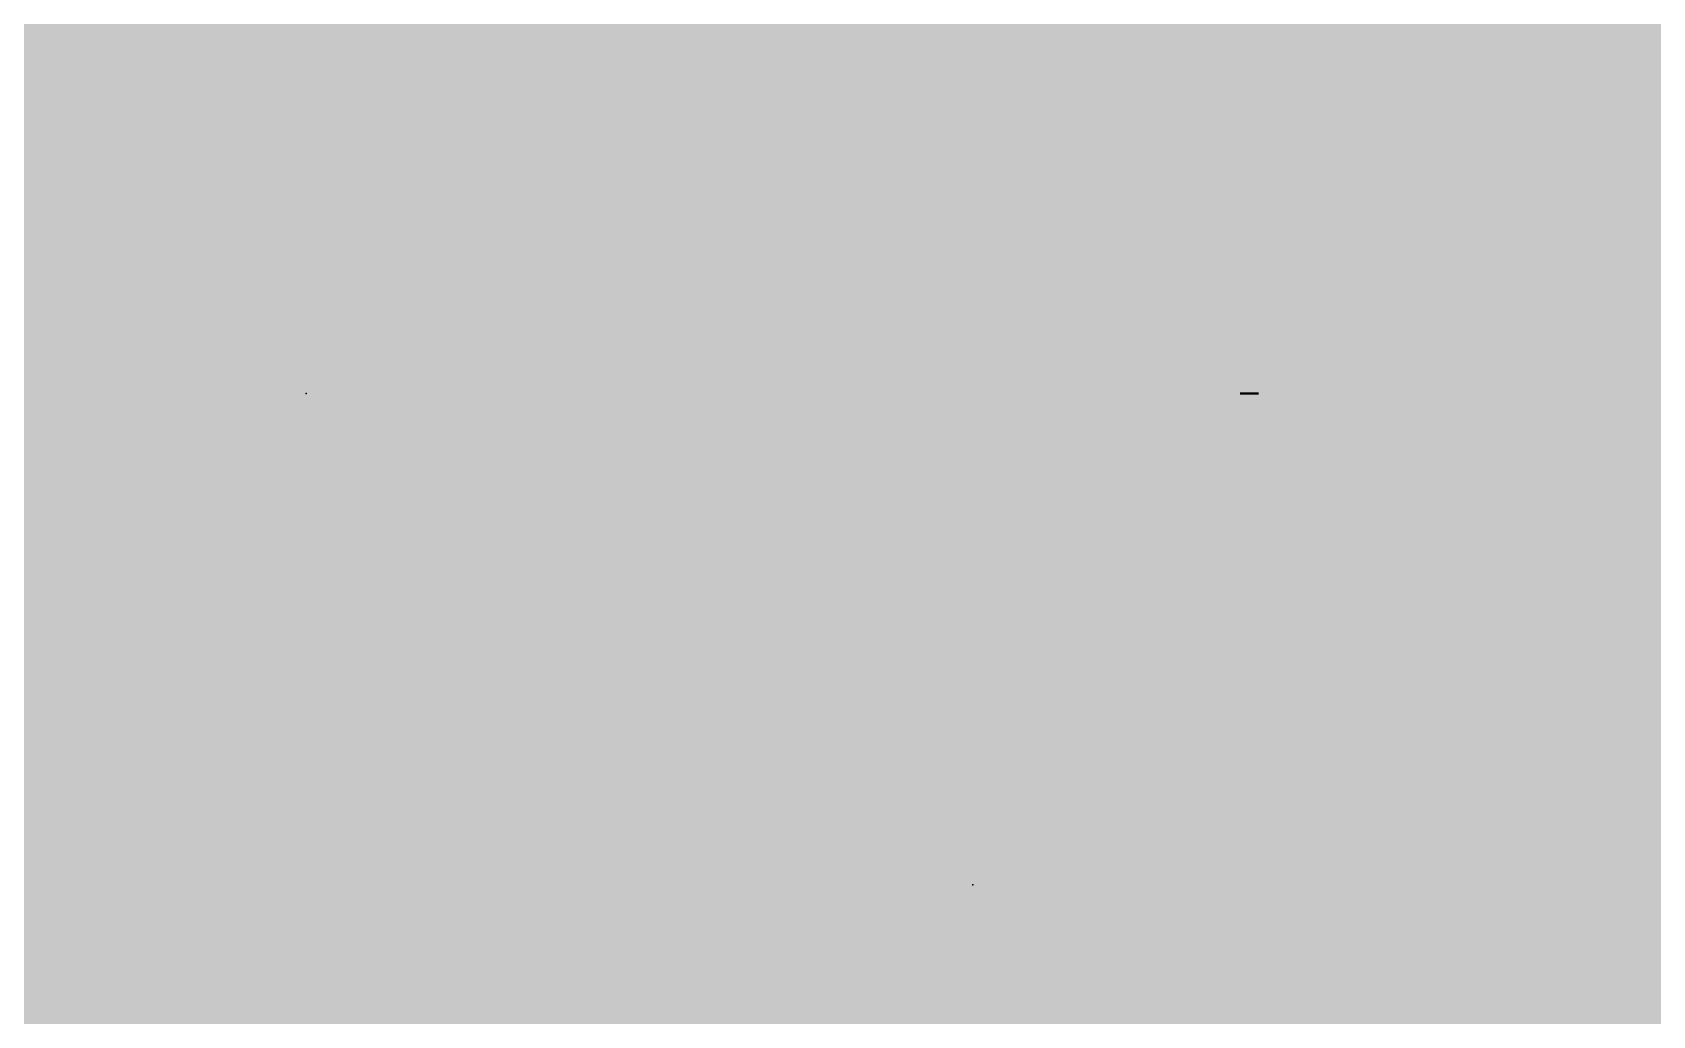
# Model space of a CAD drawing. Extents: x -2.5 to 35.7, y -0.6 to 34.3.
# Drawn here: x 10.998 to 13.93, y 26.815 to 28.593 of the extents above; entities that cross this region are included whole.
import ezdxf

# ---------------------------------------------------------------- set-up
doc = ezdxf.new("R2010")
doc.units = 0
for name, color, linetype in [('16', 132, 'CONTINUOUS'), ('21', 40, 'CONTINUOUS'), ('23', 53, 'CONTINUOUS'), ('24', 53, 'CONTINUOUS')]:
    doc.layers.add(name, color=color, linetype=linetype)

# ---------------------------------------------------------------- blocks, each defined once
blk = doc.blocks.new('PIE')
at = {"const_width": 0.5}
blk.add_lwpolyline([(0, -0.25, 1), (0, 0.25, 1), (0, -0.25)], format="xyb", dxfattribs=at)
blk = doc.blocks.new('RECT')
blk.add_solid([(-0.5, -0.5), (0.5, -0.5), (-0.5, 0.5), (0.5, 0.5)])

msp = doc.modelspace()

# ---------------------------------------------------------------- linework, layer by layer
at = {"layer": '21', "const_width": 0.1524}
for points in [[(12.1708, 27.673), (12.3149, 27.817)], [(12.1708, 26.9527), (12.1708, 27.673)], [(11.2353, 27.5289), (11.5234, 27.5289)], [(11.5234, 27.5289), (11.6675, 27.3849)], [(12.6504, 26.9527), (12.6504, 27.5289)], [(12.6504, 27.2408), (12.9385, 27.5289)], [(12.9385, 27.5289), (13.0826, 27.5289)], [(13.43, 27.5289), (13.43, 27.0968)], [(11.6675, 27.3849), (11.6675, 26.9527)], [(12.0268, 27.3849), (12.3149, 27.3849)], [(11.0912, 27.0968), (11.2353, 27.2408)], [(11.2353, 27.2408), (11.6675, 27.2408)], [(11.2353, 26.9527), (11.0912, 27.0968)], [(13.43, 27.0968), (13.5741, 26.9527)], [(11.6675, 26.9527), (11.2353, 26.9527)], [(13.5741, 26.9527), (14.0063, 26.9527)]]:
    msp.add_lwpolyline(points, dxfattribs=at)
at = {"layer": '21', "const_width": 0.0762}
for points in [[(12.3418, 27.7901, 1), (12.2879, 27.844)], [(12.2089, 27.673, 1), (12.1327, 27.673)], [(12.1439, 27.6999, 1), (12.1978, 27.646)], [(11.2353, 27.567, 1), (11.2353, 27.4908)], [(11.5503, 27.5559, 1), (11.4965, 27.502)], [(11.5234, 27.4908, 1), (11.5234, 27.567)], [(12.6885, 27.5289, 1), (12.6123, 27.5289)], [(12.9385, 27.567, 1), (12.9385, 27.4908)], [(12.9655, 27.502, 1), (12.9116, 27.5559)], [(13.0826, 27.4908, 1), (13.0826, 27.567)], [(13.4681, 27.5289, 1), (13.3919, 27.5289)], [(11.7056, 27.3849, 1), (11.6294, 27.3849)], [(11.6405, 27.3579, 1), (11.6944, 27.4118)], [(12.0268, 27.423, 1), (12.0268, 27.3468)], [(12.3149, 27.3468, 1), (12.3149, 27.423)], [(11.2353, 27.2789, 1), (11.2353, 27.2027)], [(11.2622, 27.2139, 1), (11.2084, 27.2678)], [(11.6675, 27.2027, 1), (11.6675, 27.2789)], [(12.6235, 27.2678, 1), (12.6774, 27.2139)], [(11.1182, 27.1237, 1), (11.0643, 27.0698)], [(11.0643, 27.1237, 1), (11.1182, 27.0698)], [(13.457, 27.1237, 1), (13.4031, 27.0698)], [(13.3919, 27.0968, 1), (13.4681, 27.0968)], [(11.2353, 26.9908, 1), (11.2353, 26.9146)], [(11.2084, 26.9258, 1), (11.2622, 26.9796)], [(11.6675, 26.9146, 1), (11.6675, 26.9908)], [(13.5741, 26.9908, 1), (13.5741, 26.9146)], [(13.5471, 26.9258, 1), (13.601, 26.9796)], [(11.6294, 26.9527, 1), (11.7056, 26.9527)], [(12.1327, 26.9527, 1), (12.2089, 26.9527)], [(12.6123, 26.9527, 1), (12.6885, 26.9527)]]:
    msp.add_lwpolyline(points, format="xyb", dxfattribs=at)
at = {"layer": '23'}
msp.add_point((11.4935, 27.94), dxfattribs=at)
at = {"layer": '24'}
msp.add_point((12.7, 27.051), dxfattribs=at)

# ---------------------------------------------------------------- block references
at = {"layer": '16', "xscale": 6.35, "yscale": 6.35}
msp.add_blockref('PIE', (12.7, 27.051), dxfattribs=at)
at = {"layer": '21'}
for p, xscale, yscale in [((12.1965, 28.5953), 0.7467, 0.0038), ((12.1946, 28.5915), 0.7429, 0.0038), ((12.1946, 28.5877), 0.7429, 0.0038), ((12.1946, 28.5839), 0.7429, 0.0038), ((12.928, 28.5953), 0.6934, 0.0038), ((12.9299, 28.5915), 0.6972, 0.0038), ((12.9299, 28.5877), 0.6972, 0.0038), ((12.9299, 28.5839), 0.6972, 0.0038), ((12.185, 28.5572), 0.7468, 0.0038), ((12.1831, 28.5534), 0.743, 0.0038), ((12.1888, 28.5687), 0.7468, 0.0039), ((12.1869, 28.5648), 0.743, 0.0038), ((12.1869, 28.561), 0.743, 0.0038), ((12.1927, 28.5801), 0.7467, 0.0038), ((12.1908, 28.5763), 0.7429, 0.0038), ((12.1908, 28.5725), 0.7429, 0.0038), ((12.9299, 28.5801), 0.6972, 0.0038), ((12.9299, 28.5763), 0.6972, 0.0038), ((12.9318, 28.5725), 0.701, 0.0038), ((12.9318, 28.5687), 0.701, 0.0039), ((12.9318, 28.5648), 0.701, 0.0038), ((12.9318, 28.561), 0.701, 0.0038), ((12.9318, 28.5572), 0.701, 0.0038), ((12.9318, 28.5534), 0.701, 0.0038), ((12.1755, 28.5344), 0.743, 0.0038), ((12.1755, 28.5306), 0.743, 0.0039), ((12.1736, 28.5267), 0.7392, 0.0038), ((12.1793, 28.5458), 0.743, 0.0038), ((12.1793, 28.542), 0.743, 0.0038), ((12.1793, 28.5382), 0.743, 0.0038), ((12.1831, 28.5496), 0.743, 0.0038), ((12.9318, 28.5496), 0.701, 0.0038), ((12.9337, 28.5458), 0.7048, 0.0038), ((12.9337, 28.542), 0.7048, 0.0038), ((12.9337, 28.5382), 0.7048, 0.0038), ((12.9337, 28.5344), 0.7048, 0.0038), ((12.9337, 28.5306), 0.7048, 0.0039), ((12.9337, 28.5267), 0.7048, 0.0038), ((12.1603, 28.5001), 0.7353, 0.0038), ((12.1603, 28.4963), 0.7353, 0.0038), ((12.166, 28.5115), 0.7391, 0.0038), ((12.166, 28.5077), 0.7391, 0.0038), ((12.1641, 28.5039), 0.7353, 0.0038), ((12.1717, 28.5229), 0.743, 0.0038), ((12.1698, 28.5191), 0.7391, 0.0038), ((12.1698, 28.5153), 0.7391, 0.0038), ((12.9337, 28.5229), 0.7048, 0.0038), ((12.9356, 28.5191), 0.701, 0.0038), ((12.9356, 28.5153), 0.701, 0.0038), ((12.9356, 28.5115), 0.701, 0.0038), ((12.9356, 28.5077), 0.701, 0.0038), ((12.9356, 28.5039), 0.701, 0.0038), ((12.9375, 28.5001), 0.7048, 0.0038), ((12.9394, 28.4963), 0.701, 0.0038), ((12.1432, 28.4658), 0.7239, 0.0038), ((12.1508, 28.4772), 0.7315, 0.0038), ((12.1489, 28.4734), 0.7277, 0.0038), ((12.147, 28.4696), 0.7239, 0.0038), ((12.1565, 28.4886), 0.7353, 0.0038), ((12.1546, 28.4848), 0.7315, 0.0038), ((12.1527, 28.481), 0.7277, 0.0038), ((12.1584, 28.4925), 0.7315, 0.0039), ((12.9394, 28.4925), 0.701, 0.0039), ((12.9394, 28.4886), 0.701, 0.0038), ((12.9394, 28.4848), 0.701, 0.0038), ((12.9413, 28.481), 0.6972, 0.0038), ((12.9413, 28.4772), 0.6972, 0.0038), ((12.9413, 28.4734), 0.6972, 0.0038), ((12.9432, 28.4696), 0.6934, 0.0038), ((12.9432, 28.4658), 0.6934, 0.0038), ((12.1298, 28.4429), 0.7125, 0.0038), ((12.1279, 28.4391), 0.7087, 0.0038), ((12.126, 28.4353), 0.7049, 0.0038), ((12.1374, 28.4544), 0.7201, 0.0039), ((12.1355, 28.4505), 0.7163, 0.0038), ((12.1336, 28.4467), 0.7125, 0.0038), ((12.1432, 28.462), 0.7239, 0.0038), ((12.1412, 28.4582), 0.72, 0.0038), ((12.9432, 28.462), 0.6934, 0.0038), ((12.9432, 28.4582), 0.6934, 0.0038), ((12.9451, 28.4544), 0.6896, 0.0039), ((12.9451, 28.4505), 0.6896, 0.0038), ((12.947, 28.4467), 0.6858, 0.0038), ((12.947, 28.4429), 0.6858, 0.0038), ((12.947, 28.4391), 0.6858, 0.0038), ((12.9489, 28.4353), 0.682, 0.0038), ((12.1069, 28.4086), 0.6896, 0.0038), ((12.1145, 28.4201), 0.6972, 0.0038), ((12.1126, 28.4163), 0.6934, 0.0039), ((12.1107, 28.4124), 0.6896, 0.0038), ((12.1222, 28.4315), 0.7049, 0.0038), ((12.1203, 28.4277), 0.7011, 0.0038), ((12.1184, 28.4239), 0.6973, 0.0038), ((12.9489, 28.4315), 0.682, 0.0038), ((12.9508, 28.4277), 0.6782, 0.0038), ((12.9508, 28.4239), 0.6782, 0.0038), ((12.9508, 28.4201), 0.6782, 0.0038), ((12.9527, 28.4163), 0.6744, 0.0039), ((12.9527, 28.4124), 0.6744, 0.0038), ((12.9547, 28.4086), 0.6705, 0.0038), ((12.0898, 28.3858), 0.6705, 0.0038), ((12.086, 28.382), 0.6629, 0.0038), ((12.0841, 28.3782), 0.6591, 0.0039), ((12.0993, 28.3972), 0.682, 0.0038), ((12.0955, 28.3934), 0.6744, 0.0038), ((12.0936, 28.3896), 0.6706, 0.0038), ((12.105, 28.4048), 0.6858, 0.0038), ((12.1031, 28.401), 0.682, 0.0038), ((12.9547, 28.4048), 0.6705, 0.0038), ((12.9566, 28.401), 0.6667, 0.0038), ((12.9566, 28.3972), 0.6667, 0.0038), ((12.9585, 28.3934), 0.6629, 0.0038), ((12.9585, 28.3896), 0.6629, 0.0038), ((12.9604, 28.3858), 0.6591, 0.0038), ((12.9623, 28.382), 0.6553, 0.0038), ((12.9623, 28.3782), 0.6553, 0.0039), ((12.0574, 28.3515), 0.6286, 0.0038), ((12.0536, 28.3477), 0.621, 0.0038), ((12.065, 28.3591), 0.6362, 0.0038), ((12.0631, 28.3553), 0.6324, 0.0038), ((12.0689, 28.3629), 0.6439, 0.0038), ((12.0803, 28.3743), 0.6591, 0.0038), ((12.0765, 28.3705), 0.6515, 0.0038), ((12.0746, 28.3667), 0.6477, 0.0038), ((12.9642, 28.3743), 0.6515, 0.0038), ((12.9642, 28.3705), 0.6515, 0.0038), ((12.9661, 28.3667), 0.6477, 0.0038), ((12.968, 28.3629), 0.6439, 0.0038), ((12.968, 28.3591), 0.6439, 0.0038), ((12.9699, 28.3553), 0.6401, 0.0038), ((12.9718, 28.3515), 0.6363, 0.0038), ((12.9737, 28.3477), 0.6324, 0.0038), ((12.0326, 28.3286), 0.5944, 0.0038), ((12.0269, 28.3248), 0.583, 0.0038), ((12.0231, 28.321), 0.5753, 0.0038), ((12.0421, 28.3362), 0.6058, 0.0038), ((12.0383, 28.3324), 0.5982, 0.0038), ((12.046, 28.3401), 0.6135, 0.0039), ((12.0498, 28.3439), 0.6134, 0.0038), ((12.9737, 28.3439), 0.6324, 0.0038), ((12.9756, 28.3401), 0.6286, 0.0039), ((12.9775, 28.3362), 0.6248, 0.0038), ((12.9794, 28.3324), 0.621, 0.0038), ((12.9794, 28.3286), 0.621, 0.0038), ((12.9813, 28.3248), 0.6172, 0.0038), ((12.9832, 28.321), 0.6134, 0.0038), ((11.9755, 28.2905), 0.5029, 0.0038), ((11.9945, 28.302), 0.5334, 0.0039), ((11.9888, 28.2981), 0.522, 0.0038), ((11.9831, 28.2943), 0.5106, 0.0038), ((12.0021, 28.3058), 0.541, 0.0038), ((12.0174, 28.3172), 0.5715, 0.0038), ((12.0117, 28.3134), 0.5601, 0.0038), ((12.0079, 28.3096), 0.5525, 0.0038), ((12.9851, 28.3172), 0.6096, 0.0038), ((12.987, 28.3134), 0.6058, 0.0038), ((12.987, 28.3096), 0.6058, 0.0038), ((12.9889, 28.3058), 0.602, 0.0038), ((12.9908, 28.302), 0.5982, 0.0039), ((12.9928, 28.2981), 0.5943, 0.0038), ((12.9947, 28.2943), 0.5905, 0.0038), ((12.9966, 28.2905), 0.5867, 0.0038), ((11.9241, 28.26), 0.4153, 0.0038), ((11.9564, 28.2791), 0.4724, 0.0038), ((11.9507, 28.2753), 0.461, 0.0038), ((11.9431, 28.2715), 0.4458, 0.0038), ((11.9374, 28.2677), 0.4343, 0.0038), ((11.9317, 28.2639), 0.4229, 0.0039), ((11.9698, 28.2867), 0.4915, 0.0038), ((11.9641, 28.2829), 0.4801, 0.0038), ((12.9985, 28.2867), 0.5829, 0.0038), ((13.0004, 28.2829), 0.5791, 0.0038), ((13.0023, 28.2791), 0.5753, 0.0038), ((13.0042, 28.2753), 0.5715, 0.0038), ((13.0061, 28.2715), 0.5677, 0.0038), ((13.008, 28.2677), 0.5639, 0.0038), ((13.0099, 28.2639), 0.5601, 0.0039), ((13.0118, 28.26), 0.5562, 0.0038), ((11.9183, 28.2562), 0.4038, 0.0038), ((11.9126, 28.2524), 0.3924, 0.0038), ((11.9069, 28.2486), 0.381, 0.0038), ((11.9012, 28.2448), 0.3696, 0.0038), ((11.8955, 28.241), 0.3581, 0.0038), ((11.8898, 28.2372), 0.3467, 0.0038), ((11.8841, 28.2334), 0.3353, 0.0038), ((13.0137, 28.2562), 0.5524, 0.0038), ((13.0156, 28.2524), 0.5486, 0.0038), ((13.0175, 28.2486), 0.5448, 0.0038), ((13.0213, 28.2448), 0.5372, 0.0038), ((13.0232, 28.241), 0.5334, 0.0038), ((13.0251, 28.2372), 0.5296, 0.0038), ((13.027, 28.2334), 0.5258, 0.0038), ((11.8783, 28.2296), 0.3238, 0.0038), ((11.8745, 28.2258), 0.3086, 0.0039), ((11.8688, 28.2219), 0.2972, 0.0038), ((11.8631, 28.2181), 0.2857, 0.0038), ((11.8574, 28.2143), 0.2743, 0.0038), ((11.8536, 28.2105), 0.2591, 0.0038), ((11.8479, 28.2067), 0.2477, 0.0038), ((11.844, 28.2029), 0.2324, 0.0038), ((13.0309, 28.2296), 0.5181, 0.0038), ((13.0328, 28.2258), 0.5143, 0.0039), ((13.0347, 28.2219), 0.5105, 0.0038), ((13.0385, 28.2181), 0.5029, 0.0038), ((13.0404, 28.2143), 0.4991, 0.0038), ((13.0423, 28.2105), 0.4953, 0.0038), ((13.0461, 28.2067), 0.4877, 0.0038), ((13.048, 28.2029), 0.4839, 0.0038), ((11.8402, 28.1991), 0.2172, 0.0038), ((11.8345, 28.1953), 0.2058, 0.0038), ((11.8307, 28.1915), 0.1905, 0.0038), ((11.8269, 28.1877), 0.1753, 0.0039), ((11.8231, 28.1838), 0.16, 0.0038), ((11.8193, 28.18), 0.1447, 0.0038), ((11.8155, 28.1762), 0.1295, 0.0038), ((11.8136, 28.1724), 0.1105, 0.0038), ((13.0518, 28.1991), 0.4762, 0.0038), ((13.0537, 28.1953), 0.4724, 0.0038), ((13.0556, 28.1915), 0.4686, 0.0038), ((13.0594, 28.1877), 0.461, 0.0039), ((13.0613, 28.1838), 0.4572, 0.0038), ((13.0632, 28.18), 0.4534, 0.0038), ((13.067, 28.1762), 0.4458, 0.0038), ((13.069, 28.1724), 0.4419, 0.0038), ((11.8098, 28.1686), 0.0953, 0.0038), ((11.8059, 28.1648), 0.0724, 0.0038), ((11.8041, 28.161), 0.0457, 0.0038), ((13.0709, 28.1686), 0.4381, 0.0038), ((13.0747, 28.1648), 0.4305, 0.0038), ((13.0766, 28.161), 0.4267, 0.0038), ((13.0804, 28.1572), 0.4191, 0.0038), ((13.0823, 28.1534), 0.4153, 0.0038), ((13.0842, 28.1496), 0.4115, 0.0039), ((13.088, 28.1457), 0.4038, 0.0038), ((13.0899, 28.1419), 0.4, 0.0038), ((13.0918, 28.1381), 0.3962, 0.0038), ((13.0956, 28.1343), 0.3886, 0.0038), ((13.0975, 28.1305), 0.3848, 0.0038), ((13.1013, 28.1267), 0.3772, 0.0038), ((13.1032, 28.1229), 0.3734, 0.0038), ((13.1051, 28.1191), 0.3696, 0.0038), ((13.109, 28.1153), 0.3619, 0.0038), ((13.1109, 28.1115), 0.3581, 0.0039), ((13.1128, 28.1076), 0.3543, 0.0038), ((13.1166, 28.1038), 0.3467, 0.0038), ((13.1185, 28.1), 0.3429, 0.0038), ((13.1204, 28.0962), 0.3391, 0.0038), ((13.1242, 28.0924), 0.3315, 0.0038), ((13.1261, 28.0886), 0.3276, 0.0038), ((13.1299, 28.0848), 0.32, 0.0038), ((13.1318, 28.081), 0.3162, 0.0038), ((13.1337, 28.0772), 0.3124, 0.0038), ((13.1375, 28.0734), 0.3048, 0.0039), ((13.1394, 28.0695), 0.301, 0.0038), ((13.1413, 28.0657), 0.2972, 0.0038), ((13.1452, 28.0619), 0.2895, 0.0038), ((13.1471, 28.0581), 0.2857, 0.0038), ((13.149, 28.0543), 0.2819, 0.0038), ((13.1528, 28.0505), 0.2743, 0.0038), ((13.1547, 28.0467), 0.2705, 0.0038), ((13.1585, 28.0429), 0.2629, 0.0038), ((13.1604, 28.0391), 0.2591, 0.0038), ((13.1623, 28.0353), 0.2553, 0.0039), ((13.1661, 28.0314), 0.2476, 0.0038), ((13.168, 28.0276), 0.2438, 0.0038), ((13.1699, 28.0238), 0.24, 0.0038), ((13.1737, 28.02), 0.2324, 0.0038), ((13.1737, 28.0162), 0.2248, 0.0038), ((13.1756, 28.0124), 0.221, 0.0038), ((13.1794, 28.0086), 0.2134, 0.0038), ((13.1814, 28.0048), 0.2095, 0.0038), ((13.1852, 28.001), 0.2019, 0.0038), ((13.1852, 27.9972), 0.1943, 0.0039), ((13.1871, 27.9933), 0.1905, 0.0038), ((13.1909, 27.9895), 0.1829, 0.0038), ((13.1909, 27.9857), 0.1753, 0.0038), ((13.1928, 27.9819), 0.1715, 0.0038), ((13.1947, 27.9781), 0.16, 0.0038), ((13.1947, 27.9743), 0.1524, 0.0038), ((13.1985, 27.9705), 0.1448, 0.0038), ((13.1985, 27.9667), 0.1372, 0.0038), ((13.1985, 27.9629), 0.1295, 0.0038), ((13.1985, 27.9591), 0.1143, 0.0039), ((13.2004, 27.9552), 0.1029, 0.0038), ((13.1985, 27.9514), 0.0914, 0.0038), ((13.1985, 27.9476), 0.0762, 0.0038), ((13.2004, 27.9438), 0.0572, 0.0038), ((13.2004, 27.94), 0.0343, 0.0038)]:
    msp.add_blockref('RECT', p, dxfattribs=dict(at, xscale=xscale, yscale=yscale))

doc.saveas('drawing.dxf')
